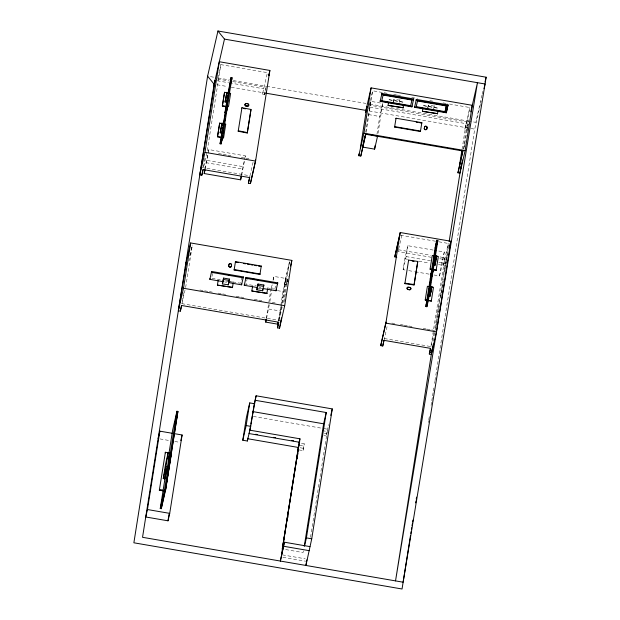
<?xml version="1.0" encoding="UTF-8"?>
<svg xmlns="http://www.w3.org/2000/svg" width="620" height="620" viewBox="0 0 620 620"><rect width="100%" height="100%" fill="white"/><g stroke="black" fill="none" stroke-linecap="round" stroke-linejoin="round"><path stroke-width="0.46" stroke-dasharray="3.1 2.33" d="M281.108 320.757L181.939 303.676L183.884 291.361M204.926 158.201L203.414 167.757L206.91 152.512M185.636 287.533L192.223 245.853L189.55 257.509M207.266 150.66L220.86 64.627L267.406 72.648L262.423 94.434L264.446 94.782L265.903 88.427M204.902 169.012L208.258 152.388M205.251 168.873L208.901 149.583L245.334 155.852L245.047 157.666M241.327 175.29L244.691 158.658M241.684 175.15L244.9 158.573M262.423 94.434L262.71 92.62M264.446 94.782L266.662 84.522M266.298 318.378L270.863 289.486M266.569 318.37L269.739 302.49M269.886 301.56L272.537 284.781M273.273 280.124L273.862 276.396L286.006 278.488L281.736 305.513M278.442 320.47L280.651 306.489M280.798 305.559L283.007 291.578L286.006 278.488M287.478 280.015L286.401 284.719L284.379 284.371L289.656 260.78L282.782 304.273M281.627 304.304L279.085 320.408L282.17 306.962M281.782 303.358L285.673 278.729L287.696 279.078L287.246 281.922M278.713 320.463L281.589 306.443M286.401 284.719L286.688 282.906L284.665 282.557M284.107 301.816L284.704 298.026M284.851 297.081L285.448 293.291M285.603 292.338L286.347 287.603M286.502 286.657L287.099 282.867M298.794 449.88L303.01 450.6L304.242 443.819L299.181 442.943M303.01 450.6L304.242 443.819M365.746 132.083L370.605 101.324L382.749 103.416L377.89 134.176M366.063 132.463L372.651 90.784L383.129 92.589M326.523 435.108L327.096 431.481L322.881 430.761M310.535 537.277L314.89 509.741M315.038 508.788L327.608 429.226L323.392 428.498M376.952 134.222L379.75 116.514L382.749 103.416M384.044 340.357L387.415 325.089M404.992 269.995L403.124 269.669L404.844 258.796L407.844 245.706L433.062 250.046M403.124 269.669L406.123 256.579L407.844 245.706M433.954 274.978L439.557 275.947L441.277 265.073L444.276 251.983L436.798 250.689M439.557 275.947L442.556 262.857L444.276 251.983M446.439 260.865L445.361 265.569L443.339 265.221L444.912 257.765L439.216 256.781M369.908 107.082L468.131 124.008L466.837 129.65L464.814 129.301L466.395 121.846L369.241 105.106M384.33 338.543L430.885 346.565L444.912 257.765M462.063 149.234L466.395 121.846M438.821 241.8L448.322 243.435L434.581 330.421L431.729 329.933M463.218 149.195L469.805 107.516L446.943 103.579M433.442 340.985L447.942 249.225M448.089 248.271L448.694 244.451M463.799 148.87L468.844 120.311M436.077 326.841L436.682 323.012M436.829 322.059L437.433 318.238M437.588 317.277L438.193 313.457M438.34 312.496L438.945 308.675M439.1 307.721L439.402 305.807M440.758 297.205L441.215 294.337M441.363 293.384L443.331 280.953M444.687 272.351L445.144 269.483M445.292 268.53L445.896 264.701M446.043 263.748L446.346 261.834M464.535 146.739L464.985 143.902M467.085 130.642L467.682 126.852M467.829 125.899L468.131 124.008M428.343 422.584L428.645 420.67M428.792 419.717L429.396 415.888M431.063 405.379L431.667 401.551M431.814 400.597L432.419 396.777M432.574 395.816L433.179 391.995M433.326 391.042L433.93 387.213M434.535 383.392L434.837 381.478M434.992 380.525L474.711 129.146L481.174 100.928M217.775 78.081L220.86 64.627M208.475 151.451L208.901 149.583M189.805 255.843L192.301 244.947M188.728 261.097L189.348 258.408M181.939 303.676L185.016 290.222M212.668 273.466L211.536 278.264L220.208 279.721M244.9 157.728L245.334 155.852M253.045 162.324L249.969 175.778L201.392 167.408M241.808 277.117L240.405 283.239L230.539 281.503M247.341 278.07L245.869 284.642L245.938 284.192L256.494 285.975M271.079 288.556L271.932 284.812M273.009 280.132L273.862 276.396M274.807 289.168L276.21 283.046M284.379 284.371L289.37 262.586M286.905 281.968L288.192 276.342M369.574 104.23L370.187 101.541M370.396 100.642L372.651 90.784M368.892 108.81L369.536 106.005M369.745 105.067L370.605 101.324M393.258 102.261L394.072 98.735M393.452 101.858L394.056 99.208L399.9 100.215L399.497 101.982M399.311 102.385L400.117 98.859M327.267 430.729L328.67 424.607M303.436 550.87L303.048 552.56L284.65 549.39M427.668 108.19L428.474 104.664M427.854 107.787L428.466 105.136L434.31 106.144L433.706 108.794M398.489 249.759L398.079 251.557L431.326 257.285M398.691 248.868L401.775 235.414M433.713 108.314L434.318 105.671M464.814 129.301L469.805 107.516M482.035 95.069L475.788 122.349L470.061 121.365M482.252 94.132L482.895 91.31M443.339 265.221L448.322 243.435M447.152 257.192L445.648 263.756L443.618 263.407M447.361 256.246L448.012 253.433M430.885 346.565L434.171 332.219M384.082 92.752L387.895 93.403M393.607 94.387L396.467 94.883M397.42 95.046L401.225 95.705M411.703 97.51L417.415 98.495M429.8 100.626L432.659 101.122M443.137 102.92L445.989 103.416M210.482 76.64L214.295 77.299M218.116 77.957L229.563 79.934M233.383 80.585L265.833 86.18M266.786 86.343L366.04 103.439M369.853 104.098L469.107 121.202M217.45 78.957L228.85 80.918M232.647 81.577L263.996 86.978L263.709 88.792L232.361 83.39M217.163 80.77L228.563 82.731M216.985 84.746L227.447 86.544M231.252 87.203L265.492 93.101M369.163 110.965L467.124 127.836M470.921 128.495L474.711 129.146M368.536 114.584L379.75 116.514M218.511 153.582L222.309 154.233M223.262 154.395L227.06 155.054M228.013 155.217L230.865 155.705M241.312 157.511L245.109 158.162M246.062 158.325L248.915 158.821M207.181 160.456L243.613 166.726M205.902 162.673L242.335 168.95M400.427 235.181L437.875 241.637M398.365 249.744L430.668 255.308M439.875 258.757L446.648 259.927M406.123 256.579L430.412 260.764M438.821 262.214L442.556 262.857M404.844 258.796L407.65 259.276M418.857 261.214L429.133 262.981M438.472 264.593L441.277 265.073M408.727 270.638L414.338 271.599M415.268 271.762L430.218 274.335M267.36 287.882L273.877 289.005M230.485 281.759L233.298 282.247M226.362 281.286L228.222 281.604M228.664 281.674L231.469 282.162M258.408 286.797L260.772 287.207M277.404 290.617L283.007 291.578M224.789 281.937L226.656 282.263M259.199 287.866L261.997 288.346M257.835 288.579L260.338 289.005M199.919 289.997L203.732 290.648M204.685 290.819L208.49 291.47M209.444 291.632L212.304 292.129M218.015 293.113L221.828 293.772M222.781 293.934L225.633 294.423M236.112 296.228L239.924 296.887M240.878 297.05L243.73 297.546M254.208 299.351L258.021 300.003M258.974 300.165L261.826 300.661M272.304 302.467L275.164 302.955M391.825 323.059L394.676 323.547M400.381 324.531L403.225 325.019M404.178 325.182L407.975 325.841M408.929 326.004L412.726 326.655M423.181 328.461L426.025 328.949M426.979 329.112L430.776 329.77M268.708 309.016L280.852 311.108M253.34 416.431L321.602 428.195M324.369 433.318L326.895 433.76L326.376 436.015L323.849 435.581M299.507 445.346L303.722 446.075M300.15 447.764L303.521 448.345M159.991 438.921L169.268 440.518M174.832 441.479L179.467 442.277M282.464 554.885L305.187 558.798M282.89 557.303L305.621 561.216M388.988 99.712L404.015 102.3L388.988 99.712M423.39 105.64L438.418 108.229L423.39 105.64"/><path stroke-width="0.93" d="M234.128 270.002L235.468 261.625L261.276 266.065L259.935 274.451L234.128 270.002L234.236 269.553L260.036 273.994L259.935 274.451M217.953 31L224.471 39.107L214.133 84.25L142.538 537.308L403.116 582.203L485.057 83.995L486.127 77.206L217.953 31L207.615 76.152L133.874 542.794L402.047 589L410.518 535.37M147.452 509.532L159.844 431.148L182.102 434.984L169.717 513.368L168.012 520.816L145.746 516.979L147.452 509.532L169.717 513.368M277.504 327.864L278.798 322.222L181.652 305.49L180.358 311.132L178.335 310.783L183.489 288.261L190.65 242.955L291.849 260.392L284.688 305.699L279.527 328.213L277.504 327.864L278.651 322.292M248.388 183.233L249.682 177.591L203.128 169.57L201.833 175.212L199.81 174.863L204.972 152.342L219.286 61.736L269.886 70.448L255.572 161.06L250.41 183.582L248.388 183.233L249.751 176.716M180.358 311.132L181.505 305.551M201.833 175.212L202.988 169.64M241.467 176.08L240.614 179.823L204.181 173.546L204.755 169.919M163.68 490.963L159.34 490.219L165.393 452.259L168.857 452.856M163.262 478.57L165.548 464.078L168.229 452.375L169.748 452.639L167.454 467.139L164.781 478.834L163.262 478.57L165.935 466.875L168.229 452.375M217.488 136.819L219.674 123.101L225.75 124.147L223.564 137.865L217.488 136.819L219.674 123.101M225.827 106.609L222.355 106.012L224.541 92.295L227.145 92.744M222.355 106.012L224.541 92.295M164.781 478.834L165.494 474.3M165.78 472.486L166.067 470.681M169.097 452.585L172.693 429.831L176.948 411.254L177.956 411.432L165.525 490.118L161.27 508.695L160.255 508.516L166.548 468.704M220.17 132.82L222.006 123.171L223.526 123.434L222.696 128.666L221.681 133.083L220.17 132.82L222.006 123.171M225.037 102.013L226.874 92.365L228.392 92.628L227.563 97.859L226.556 102.269L225.037 102.013L226.874 92.365M161.27 508.695L165.811 487.754L177.126 416.152L176.305 419.756M160.255 508.516L164.509 489.947L176.948 411.254M222.906 125.767L226.153 108.345L227.168 108.516L222.681 136.919L221.077 143.933L220.061 143.755L222.603 127.658M227.625 95.906L224.928 112.949L226.533 105.942L231.028 77.531L232.035 77.709L226.548 110.492M227.92 94.015L231.028 77.531M220.061 143.755L221.665 136.749L226.153 108.345M221.077 143.933L221.968 138.252M222.712 133.23L223.169 130.673M226.54 109.337L226.99 106.493M227.579 102.424L227.873 100.58M220.875 142.119L221.379 142.213L221.96 138.516M222.836 132.975L223.13 131.13M224.735 120.977L225.021 119.133M226.54 109.554L226.974 106.787M228.431 97.557L228.726 95.705M229.02 93.86L229.307 92.016M228.881 93.039L230.617 93.341L228.486 106.795M168.012 520.816L169.066 514.127M223.859 281.782L209.862 279.364L210.002 278.458M211.606 271.452L211.467 272.358L243.195 277.822L243.335 276.915L211.606 271.452L209.862 279.364M238.196 131.239L241.955 107.678L251.007 109.477L247.357 132.579L247.256 133.029L238.196 131.239L238.297 130.781L247.357 132.579M217.411 285.091L232.5 287.424L217.411 285.091L218.186 280.302M222.379 283.867L223.603 278.093L229.447 279.101L229.237 280.457L228.222 284.875L222.379 283.867L223.603 278.093M247.256 133.029L251.007 109.477M240.614 179.823L241.188 176.196M228.757 266.011L229.051 264.252A1.317 1.178 12.9 0 1 231.585 264.686L231.291 266.453A1.294 1.155 12.9 0 1 228.757 266.011L228.811 265.786A1.294 1.155 12.9 0 0 231.338 266.228L231.291 266.453M228.222 284.875L229.447 279.101M232.438 287.68L233.213 282.89M250.41 183.582L255.688 159.983M228.524 282.581L241.583 284.836L241.73 283.929M257.331 287.548L244.264 285.293L244.412 284.386M246.016 277.38L245.876 278.287L277.597 283.751L277.745 282.844L246.016 277.38L244.264 285.293M251.821 291.02L266.91 293.353L251.821 291.02L252.596 286.231M256.788 289.796L258.013 284.022L263.856 285.029L263.639 286.386L257.796 285.378L256.788 289.796L262.632 290.796L263.856 285.029M257.796 285.378L258.013 284.022M262.632 290.796L262.841 289.439M254.285 403.69L250.713 426.343L247.349 441.014L242.792 440.231L246.373 417.578L249.736 402.907L254.285 403.69L256.099 395.785L332.266 408.913L311.736 538.811L305.923 565.456L306.435 562.201M266.848 293.609L267.623 288.819M242.792 440.231L246.156 425.56L249.736 402.907M278.279 322.33L277.853 324.198L265.709 322.106L266.151 319.308M247.349 441.014L247.799 438.185M249.155 433.117L249.085 433.566L299.181 442.2L299.956 438.813L249.86 430.179L250.534 425.917M250.837 424.003L256.099 395.785M262.926 288.509L275.993 290.757L276.14 289.858M277.853 324.198L278.147 322.338M279.527 328.213L279.814 326.407M281.558 317.921L280.031 325.461M283.859 542.43L282.805 549.072L282.301 548.987L299.251 441.742L299.755 441.835M281.519 554.722L298.46 447.477L247.868 438.759M282.301 548.987L299.956 438.813M287.757 517.754L288.06 515.856M297.058 458.916L297.36 457.018M297.654 455.119L297.957 453.22M284.386 542.206L280.356 561.054L284.386 542.206L309.946 546.607M360.344 148.258L366.931 106.57L365.637 112.212L365.924 110.407L371.086 87.885L472.285 105.323L465.124 150.629L459.963 173.143L457.94 172.794L462.931 151.009L365.777 134.276L360.794 156.062L358.771 155.713L359.058 153.9M358.771 155.713L363.925 133.192L371.086 87.885M360.794 156.062L365.653 134.253M362.367 148.599L363.119 143.863M304.273 546.329L323.632 423.809L326.221 412.525L255.386 400.318M304.622 545.693L306.412 537.889L326.221 412.525M380.169 101.393L381.92 93.473L413.649 98.944L411.897 106.857L380.169 101.393L380.316 100.487M381.92 93.473L381.773 94.38L413.501 99.851L413.649 98.944M381.703 101.192L381.773 100.742L410.642 105.71L410.572 106.167L381.703 101.192L383.175 94.62L383.106 95.069L411.975 100.045M362.452 147.041L374.596 149.133L375.185 145.406M388.066 105.408L403.155 107.741L388.066 105.408L388.554 102.432M403.093 107.996L403.581 105.02M411.897 106.857L412.036 105.95M414.579 107.322L416.33 99.401L448.051 104.865L446.307 112.786L414.579 107.322L414.718 106.415M416.33 99.401L416.183 100.308L447.911 105.772M416.105 107.121L416.183 106.671L445.052 111.639L446.446 105.524L446.377 105.974L444.974 112.096L416.105 107.121L417.586 100.549L417.508 100.998L446.377 105.974M396.785 257.199L394.762 256.851L400.202 232.523L450.802 241.234L436.48 331.847L431.326 354.369L429.304 354.02L430.598 348.378L384.044 340.357L382.749 345.999L380.726 345.65L386.004 322.051M380.726 345.65L385.888 323.129L400.202 232.523M382.749 345.999L383.896 340.426M422.476 111.337L437.557 113.669L422.476 111.337L422.964 108.361M424.243 128.673L424.537 126.906A1.294 1.155 12.9 0 1 427.064 127.34L426.769 129.107A1.317 1.178 12.9 0 1 424.243 128.673L424.297 128.449A1.317 1.178 12.9 0 0 426.824 128.883M426.769 129.107L427.064 127.34M404.868 283.658L408.627 260.098L417.779 261.446L414.129 284.549L414.028 284.999L404.868 283.658L404.969 283.208L414.129 284.549M437.503 113.925L437.991 110.949M414.028 284.999L417.779 261.446M444.974 112.096L445.052 111.639M446.307 112.786L448.051 104.865M425.219 299.979L431.288 301.026L425.219 299.979L427.405 286.269L429.133 286.564M430.086 269.173L436.154 270.219L430.086 269.173L432.272 255.463L434.008 255.758M425.878 306.528L430.365 278.124L431.969 271.111L432.985 271.289L428.49 299.692L426.886 306.706L425.878 306.528L427.482 299.522L428.49 299.692M431.969 271.111L426.684 304.893L427.49 301.397M432.14 270.39L436.837 240.304L437.852 240.475L433.364 268.886L431.76 275.892M426.886 306.706L427.785 301.018M428.815 294.159L428.529 296.004L430.032 296.283L431.869 286.642L430.35 286.378L429.521 291.609L431.039 291.873M429.257 291.385L429.544 289.54M429.838 287.696L430.133 285.843M430.42 283.999L430.714 282.154M431.009 280.31L431.295 278.465M431.59 276.613L432.055 274.001M433.248 266.12L431.047 273.994M433.543 264.267L433.829 262.423M434.899 256.013L435.201 254.115M435.434 252.27L435.798 250.325M436.023 248.574L436.31 246.729M436.604 244.885L436.899 243.04M434.667 259.059L434.387 260.803L435.907 261.067L436.736 255.835L435.217 255.572L434.946 257.315M430.032 296.283L431.869 286.642M433.38 265.213L434.899 265.476L435.31 262.865M431.288 301.026L433.473 287.316L430.869 286.866M436.154 270.219L438.34 256.51L435.744 256.06M429.304 354.02L430.45 348.448M457.94 172.794L462.807 150.993M459.521 165.339L461.916 150.18M432.078 349.587L395.529 580.894L477.462 82.693L470.789 111.848M449.151 241.583L461.079 166.075M433.357 344.046L431.613 352.555L429.59 352.207M462.443 160.007L460.249 171.329M410.82 533.456L411.122 531.549M411.424 529.635L411.726 527.721M412.029 525.814L412.331 523.9M412.633 521.986L412.936 520.079M415.656 502.874L415.958 500.96M416.26 499.046L416.562 497.139M394.599 127.061L396.041 118.234L421.848 122.675L420.407 131.51L394.599 127.061L394.7 126.612L420.507 131.06L420.407 131.51M213.846 86.064L215.14 80.422L200.097 173.05M204.181 173.546L205.042 169.803M185.496 265.476L190.65 242.955M185.209 267.29L186.496 261.64L178.622 308.969M231.035 82.088L232.035 77.709M230.33 85.552L231.733 79.43M226.54 107.818L227.145 105.191L227.649 105.276L226.649 109.655M223.115 125.201L223.526 123.434M225.967 113.77L227.168 108.516M221.379 142.213L222.781 136.09L222.27 135.997M223.564 137.865L217.55 136.555M158.131 438.604L159.844 431.148M241.847 108.128L241.955 107.678M165.23 452.941L165.393 452.259M246.256 103.525L246.202 103.757A1.294 1.155 12.9 0 0 245.846 106.02L247.62 106.09A1.317 1.178 12.9 0 0 247.977 103.827L246.256 103.525A1.294 1.155 12.9 0 0 245.9 105.795L245.846 106.02M159.34 490.219L159.503 489.529L162.967 490.125M247.977 103.827L247.922 104.051A1.317 1.178 12.9 0 1 247.566 106.315M177.103 415.144L177.956 411.432M168.307 458.939L169.748 452.639M171.306 453.987L171.461 453.305L165.416 491.265L165.571 490.575M180.823 440.572L182.102 434.984M268.817 75.144L269.886 70.448M268.809 75.718L269.227 73.904M229.051 264.252L228.997 264.476A1.317 1.178 12.9 0 1 230.408 263.787M231.585 264.686L231.531 264.911A1.317 1.178 12.9 0 0 230.958 263.996M235.468 261.625L235.368 262.074L238.134 262.547M241.583 284.836L243.335 276.915M261.276 266.065L261.175 266.515L258.408 266.042M265.709 322.106L266.352 319.3M275.993 290.757L277.745 282.844M290.555 266.019L291.849 260.392M363.738 141.43L365.017 135.819M297.949 449.732L298.46 447.477M298.677 446.532L299.111 444.656M374.596 149.133L377.596 136.036M395.94 118.683L396.041 118.234M330.786 415.377L332.266 408.913M410.572 106.167L412.044 99.595M306.567 561.379L306.908 559.875M421.848 122.675L421.747 123.132L419.903 122.814M394.762 256.851L399.753 235.065M424.537 126.906L424.483 127.131A1.294 1.155 12.9 0 1 426.707 126.782M408.518 260.555L408.627 260.098M409.564 289.827L409.618 289.602A1.294 1.155 12.9 0 0 409.975 287.339L408.208 287.269A1.317 1.178 12.9 0 0 407.844 289.532L409.564 289.827A1.294 1.155 12.9 0 0 410.796 288.331M407.844 289.532L407.898 289.308A1.317 1.178 12.9 0 1 408.255 287.045M409.975 287.339L409.929 287.564A1.294 1.155 12.9 0 1 410.665 288.075M436.837 240.304L435.232 247.31L430.745 275.722L432.349 268.708L433.364 268.886M436.844 242.986L435.643 248.233L435.132 248.147L436.534 242.025L437.038 242.118M436.844 244.861L437.852 240.475M431.667 272.839L430.264 278.954L430.768 279.047L431.776 274.668M433.582 264.337L433.985 262.57M431.776 276.543L432.985 271.289M435.728 260.245L436.736 255.835M434.899 265.476L435.907 261.067M426.18 304.808L427.583 298.685L428.087 298.77M485.049 81.902L486.127 77.206M483.98 88.699L485.057 83.995L224.471 39.107M449.082 248.744L450.802 241.234M412.184 261.09L414.013 261.361M265.492 93.101L366.304 110.468M416.214 122.179L418.058 122.497M226.044 97.596L227.563 97.859M245.9 105.795L247.62 106.09M226.533 105.942L227.548 106.113M222.417 105.749L225.889 106.346M363.925 133.192L465.124 150.629M367.319 134.269L369.187 134.594M371.054 134.912L376.658 135.881M226.362 110.151L226.866 110.236M219.62 123.365L221.348 123.659M221.177 128.402L222.696 128.666M221.665 136.749L222.681 136.919M204.972 152.342L255.572 161.06M407.898 289.308L409.618 289.602M243.66 263.5L245.504 263.818M247.349 264.135L249.194 264.453M251.038 264.771L252.875 265.089M254.719 265.406L256.564 265.724M227.835 274.707L229.702 275.032M249.209 278.388L251.069 278.713M252.929 279.031L254.797 279.356M256.657 279.674L258.517 279.992M223.386 279.45L229.237 280.457M183.489 288.261L284.688 305.699M385.888 323.129L436.48 331.847M252.797 411.603L323.632 423.809M246.156 425.56L250.713 426.343M255.773 434.256L257.664 434.581M273.73 437.348L275.621 437.674M291.687 440.44L293.578 440.766M165.935 466.875L167.454 467.139M165.308 487.669L165.811 487.754M164.509 489.947L165.525 490.118M306.412 537.889L311.736 538.811M283.077 545.6L283.588 545.693M283.735 546.282L309.303 550.684M243.66 108.492L245.474 108.849M207.615 76.152L214.133 84.25M426.878 127.023A1.294 1.155 12.9 0 1 427.017 127.565"/></g></svg>
